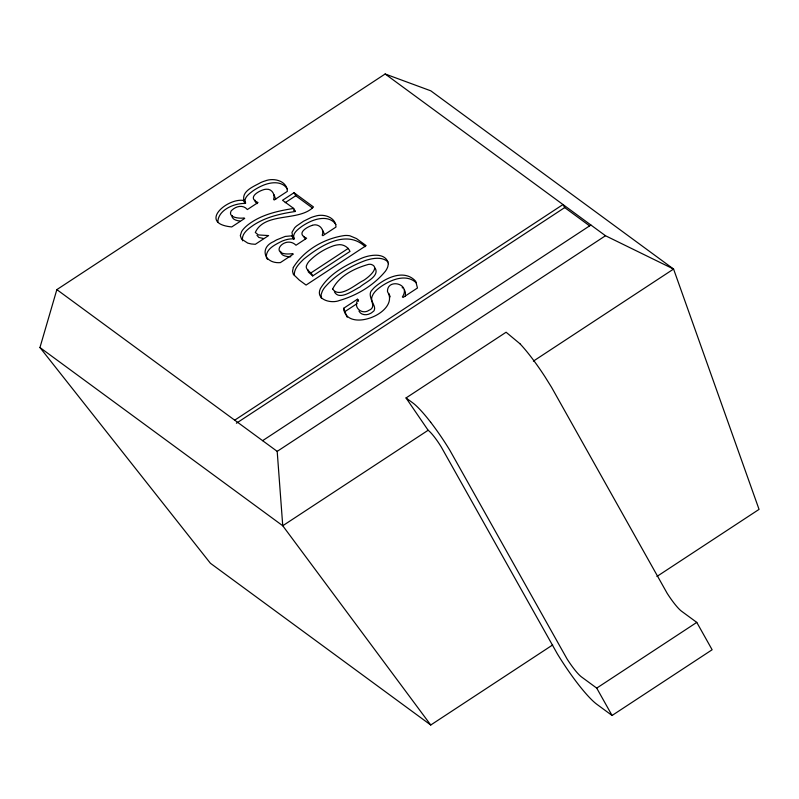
<?xml version="1.0" encoding="UTF-8"?>
<svg xmlns="http://www.w3.org/2000/svg" width="799" height="799" viewBox="0 0 799 799"><rect width="100%" height="100%" fill="white"/><g stroke="black" fill="none" stroke-linecap="round" stroke-linejoin="round"><path stroke-width="1.2" d="M334.382 291.785C339.365 301.203 353.617 289.987 359.959 287.011C364.674 282.586 380.044 276.364 375.15 268.144M308.005 269.862L308.354 272.02L312.709 275.925L350.012 251.425C348.054 246.681 342.491 243.785 337.438 244.884A17.698 6.941 -29.3 0 0 333.413 245.812C324.434 248.988 316.074 254.252 309.373 261.013A17.238 6.762 -29.3 0 0 307.076 264.319C303.66 269.553 311.47 271.6 312.709 275.925M255.021 200.169L255.231 201.748L257.078 203.655M405.343 296.319L405.423 292.334L404.354 289.657M280.639 251.246C280.459 256.07 287.241 256.719 290.806 256.789M552.688 644.923L430.751 725.013L210.407 563.265L39.95 347.525L56.849 289.618L385.148 73.987L430.781 90.816L673.577 269.053L759.05 509.382L656.918 576.469M232.04 215.5C231.45 219.355 236.894 220.784 239.79 220.963M243.335 200.409L243.885 200.05C241.747 190.691 254.511 186.197 260.854 182.502A19.136 7.511 -29.3 0 1 265.068 180.944C273.548 177.518 286.991 180.614 287.36 191.351L274.237 199.97L273.588 199.49C275.515 194.507 271.71 188.574 266.227 189.223A11.516 4.514 -29.3 0 0 264.549 189.453C258.876 190.761 246.631 197.663 258.017 202.547L247.37 209.548C243.106 204.414 236.085 206.162 231.91 210.177A4.644 1.818 -29.3 0 0 231.011 211.156C227.725 217.827 240.169 218.686 244.085 217.957L244.704 218.417L231.73 226.936C197.862 223.61 226.676 198.042 243.335 200.409L245.043 203.455L245.593 203.086C243.046 197.832 249.588 193.528 253.103 190.791A22.262 8.739 -29.3 0 1 261.393 186.067C269.543 182.222 281.408 180.155 287.31 188.814M293.672 208.439C278.262 210.866 262.402 214.342 249.528 223.64A19.046 7.471 -29.3 0 0 241.618 231.56L240.319 235.595L241.558 239.091L247.75 243.106L251.236 243.955L255.32 244.304L268.604 235.575L258.407 234.936L255.3 232.469C264.679 211.675 299.186 221.862 313.498 206.971L294.052 192.709L282.536 200.269L293.672 208.439L295.37 211.475C280.918 213.623 266.177 216.909 253.752 224.968C248.549 228.604 241.188 233.478 242.566 240.809M285.203 202.676L295.76 195.745L312.279 207.87M312.289 225.358C306.876 226.986 295.54 233.558 306.636 238.242L295.99 245.233C284.694 234.037 266.137 256.938 292.704 253.653L293.323 254.102L280.349 262.621C264.229 263.9 259.096 247.62 273.787 241.528A18.067 7.091 -29.3 0 1 276.624 239.86L285.203 236.434L292.524 235.755L291.965 232.379L294.591 227.915A13.313 5.223 -29.3 0 1 296.659 225.937L303.51 221.223L310.951 217.588A19.056 7.481 -29.3 0 1 315.066 216.249C323.345 213.363 335.71 216.958 335.999 227.046L322.866 235.675L322.217 235.196C324.903 228.973 318.202 222.981 312.299 225.348M267.585 259.445L266.447 257.757C265.288 248.998 275.605 244.454 282.067 241.138A18.027 7.071 -29.3 0 1 290.427 238.941L294.232 238.791C291.635 233.538 298.207 229.223 301.722 226.487A22.272 8.739 -29.3 0 1 310.012 221.752C318.142 217.917 329.987 215.85 335.9 224.469M311.001 272.878L348.304 248.379M343.58 308.324L357.413 299.235L358.092 299.745C352.489 307.395 362.227 315.126 368.988 310.282C378.806 306.417 365.193 295.67 372.484 289.598A16.27 6.382 -29.3 0 1 374.691 287.211C385.378 277.882 404.274 268.574 415.72 281.288L417.468 288L403.086 297.448L402.386 296.938C411.505 283.285 386.686 278.132 387.515 291.725C400.489 312.519 346.636 333.982 343.58 308.324L347.215 317.243M345.278 311.36L357.143 303.58M234.696 420.174L562.995 204.544L564.703 207.58L589.622 225.877M236.404 423.22L564.703 207.58M262.611 440.668L590.9 225.028M430.751 725.013L282.746 525.752L277.193 451.365L605.492 235.735L673.577 269.053L533.382 361.128M519.909 343.7A52.974 8.549 56.7 0 1 545.008 376.788L551.56 387.305L667.125 593.248A22.742 3.665 56.7 0 0 681.567 611.235L696.778 622.391L712.129 649.757L612.074 715.475L596.873 704.309A56.859 9.169 56.7 0 1 557.303 653.772L441.358 447.16A18.956 3.056 56.7 0 0 428.134 430.262L406.042 397.952L506.097 332.234L519.909 343.71M428.134 430.262L282.746 525.752L39.95 347.525M430.701 422.281A53.074 8.559 56.7 0 1 449.857 450.306L567.07 658.965A22.742 3.665 56.7 0 0 581.512 676.943L596.723 688.109L696.778 622.391M263.51 238.511L258.816 237.443L256.968 235.355M245.043 203.455C234.297 203.166 217.987 209.917 217.827 222.142M402.157 287.64L402.666 287.96M385.148 73.987L605.492 235.735M388.044 261.962C383.939 257.957 377.697 257.797 372.384 258.736A32.33 12.684 -29.3 0 0 365.652 260.424C350.212 266.097 335.34 274.976 324.574 287.57A32.599 12.794 -29.3 0 0 322.317 291.186L321.138 294.511L321.288 298.147M365.163 246.691C346.267 228.764 320.089 245.992 303.71 259.166C299.345 263.51 293.652 268.814 294.392 275.575M293.523 210.117L295.37 211.475M406.042 397.952L412.783 402.896A53.333 8.599 56.7 0 1 430.701 422.281M56.849 289.618L277.193 451.365M305.508 239.221L303.59 236.344M416.289 282.846C406.152 273.208 390.671 279.84 380.913 286.641C377.408 289.198 373.672 292.064 372.154 296.299C369.717 301.273 376.509 306.007 374.132 310.571A4.694 1.848 -29.3 0 1 373.572 311.22L371.365 312.928A5.293 2.077 -29.3 0 1 370.376 313.478C366.671 315.565 361.058 315.255 358.951 311.071M273.987 194.616L275.695 199.39M322.656 230.362L324.144 233.548M596.723 688.109L612.074 715.475M357.413 299.235L358.551 301.263M294.052 192.709L295.76 195.745M292.524 235.755L294.232 238.791M291.975 236.114L293.682 239.151M243.885 200.05L245.593 203.086M388.913 293.583L390.222 296.848M332.664 288.998C339.565 299.206 356.124 283.845 363.355 280.539C367.33 278.172 381.233 267.345 370.956 264.339A16.32 6.402 -29.3 0 0 368.579 264.369C354.896 268.184 339.076 275.795 332.664 288.998M388.344 263.67L387.835 266.596A30.921 12.135 -29.3 0 1 385.418 271.221C373.722 285.373 356.973 295.44 339.395 300.504C331.425 303.84 315.225 299.925 320.329 288.739C329.468 273.448 346.526 264.589 362.476 257.877C370.576 254.701 386.017 252.214 388.344 263.67M293.333 267.445L292.544 271.201L293.303 274.247L299.176 279.99L306.077 285.063L366.142 245.623L356.464 238.551L349.862 235.785A35.615 13.973 -29.3 0 0 344.778 235.505C324.484 238.312 304.179 250.027 293.333 267.445"/></g></svg>
